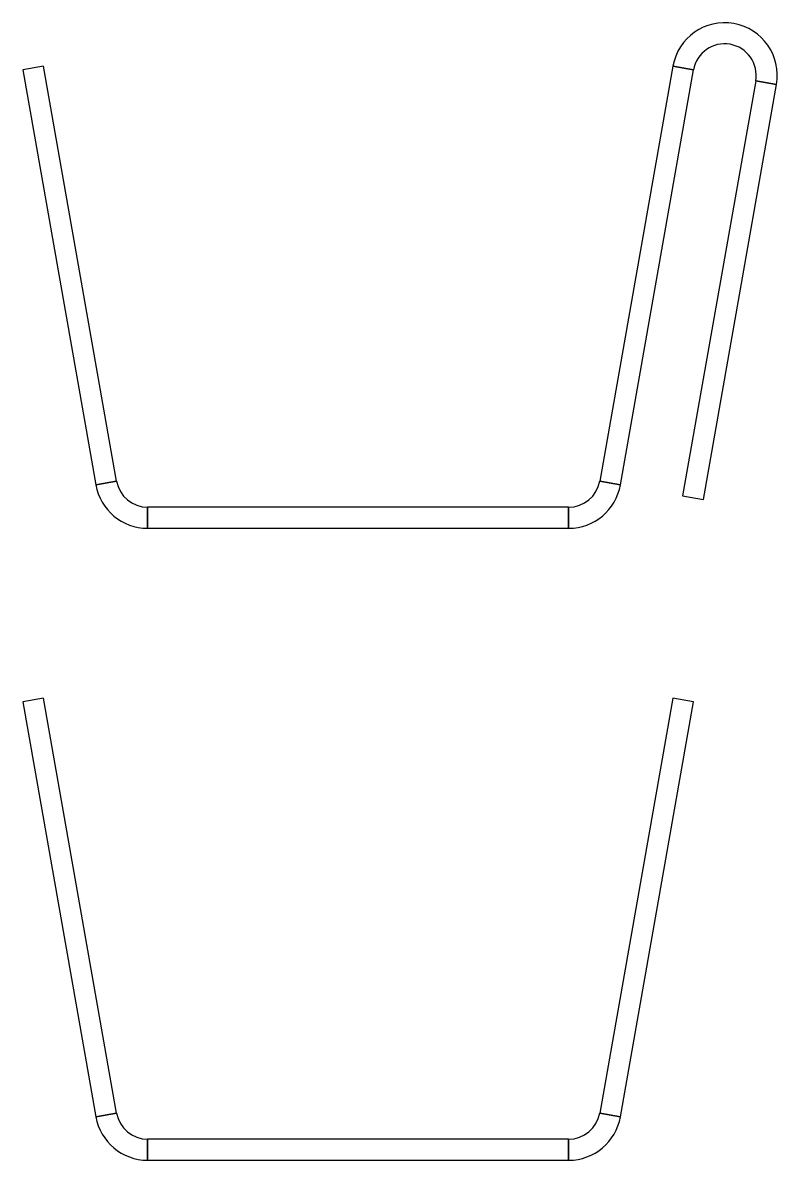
# Model space of a CAD drawing. Header units: metres. Extents: x -59 to 299, y 0 to 540.
import ezdxf

# ---------------------------------------------------------------- set-up
doc = ezdxf.new("R2010")
doc.units = ezdxf.units.M

msp = doc.modelspace()

# ---------------------------------------------------------------- linework, layer by layer
at = {"layer": 'PARAMETRIX'}
for p, q in [((-49.5018, 519.3568), (-59.3498, 517.6203)), ((-14.7721, 322.3953), (-49.5018, 519.3568)), ((249.5018, 519.3568), (214.7721, 322.3953)), ((259.3498, 517.6203), (249.5018, 519.3568)), ((249.5018, 519.3568), (259.3498, 517.6203)), ((-59.3498, 517.6203), (-24.6202, 320.6588)), ((224.6202, 320.6588), (259.3498, 517.6203)), ((288.8941, 512.4109), (254.1644, 315.4494)), ((264.0125, 313.7129), (298.7421, 510.6744)), ((288.8941, 512.4109), (298.7421, 510.6744)), ((298.7421, 510.6744), (288.8941, 512.4109)), ((-14.7721, 322.3953), (-24.6202, 320.6588)), ((-24.6202, 320.6588), (-14.7721, 322.3953)), ((224.6202, 320.6588), (214.7721, 322.3953)), ((214.7721, 322.3953), (224.6202, 320.6588)), ((254.1644, 315.4494), (264.0125, 313.7129)), ((200, 310), (0, 310)), ((0, 310), (0, 300)), ((0, 300), (0, 310)), ((200, 300), (200, 310)), ((200, 310), (200, 300)), ((0, 300), (200, 300)), ((-49.5018, 219.3568), (-59.3498, 217.6203)), ((-59.3498, 217.6203), (-24.6202, 20.6588)), ((-14.7721, 22.3953), (-49.5018, 219.3568)), ((249.5018, 219.3568), (214.7721, 22.3953)), ((224.6202, 20.6588), (259.3498, 217.6203)), ((259.3498, 217.6203), (249.5018, 219.3568)), ((-14.7721, 22.3953), (-24.6202, 20.6588)), ((-24.6202, 20.6588), (-14.7721, 22.3953)), ((224.6202, 20.6588), (214.7721, 22.3953)), ((214.7721, 22.3953), (224.6202, 20.6588)), ((200, 10), (0, 10)), ((0, 10), (0, 0)), ((0, 0), (0, 10)), ((200, 0), (200, 10)), ((200, 10), (200, 0)), ((0, 0), (200, 0))]:
    msp.add_line(p, q, dxfattribs=at)
for centre, radius, start, end in [((274.1219, 515.0156), 25, 350, 170), ((274.1219, 515.0156), 15, 350, 170), ((0, 325), 25, 190, 270), ((0, 325), 15, 190, 270), ((200, 325), 15, 270, 350), ((200, 325), 25, 270, 350), ((0, 25), 15, 190, 270), ((200, 25), 15, 270, 350), ((0, 25), 25, 190, 270), ((200, 25), 25, 270, 350)]:
    msp.add_arc(centre, radius, start, end, dxfattribs=at)

doc.saveas('drawing.dxf')
